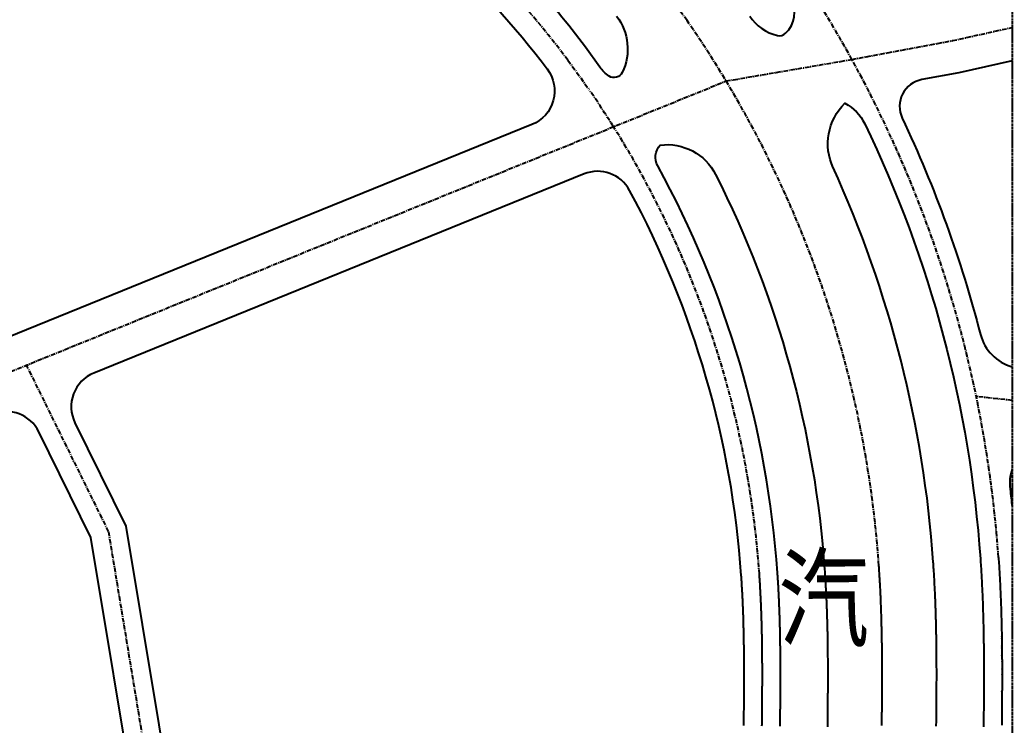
# Model space of a CAD drawing. Header units: millimetres. Extents: x 429861 to 37403537, y 4398138 to 8816131.
# Drawn here: x 448810 to 449356, y 4403546 to 4403935 of the extents above; entities that cross this region are included whole.
import ezdxf

# ---------------------------------------------------------------- set-up
doc = ezdxf.new("R2010")
doc.units = ezdxf.units.MM
doc.linetypes.add('CENTER', pattern=[2, 1.25, -0.25, 0.25, -0.25])
for name, color, linetype in [('中心线', 55, 'CENTER'), ('路名', 21, 'Continuous'), ('路网', 253, 'Continuous')]:
    doc.layers.add(name, color=color, linetype=linetype)
doc.styles.add('HZ', font='rs.shx', dxfattribs={"width": 0.8, "bigfont": 'hztxt.shx'})

msp = doc.modelspace()

# ---------------------------------------------------------------- linework, layer by layer
at = {"layer": '中心线'}
msp.add_line((449356.06, 4413303.43), (449356.06, 4399002.58), dxfattribs=at)
at = {"layer": '中心线', "ltscale": 2}
for p, q in [((449177.04, 4403934.19), (449164.59, 4403951.46)), ((449323.16, 4403923.14), (449356.06, 4403930.43)), ((449267.83, 4403912.79), (449323.16, 4403923.14)), ((449111.4, 4403912.37), (449123.15, 4403896.08)), ((449198.53, 4403900.93), (449267.83, 4403912.79)), ((448567.31, 4403644.62), (449198.53, 4403900.93)), ((448812.92, 4403744.84), (448858.34, 4403652.69)), ((449356.06, 4403725.05), (449335.87, 4403727.23)), ((448858.34, 4403652.69), (448991.7, 4402845.92)), ((449282.76, 4403632.97), (449282.69, 4403633.97)), ((449348.53, 4403638.55), (449348.61, 4403637.47)), ((449348.61, 4403637.47), (449348.68, 4403636.37)), ((449348.68, 4403636.37), (449348.75, 4403635.26)), ((449348.75, 4403635.26), (449348.83, 4403634.16)), ((449348.83, 4403634.16), (449348.9, 4403633.06)), ((449216.92, 4403628.47), (449216.85, 4403629.38)), ((449216.98, 4403627.58), (449216.92, 4403628.47)), ((449282.83, 4403631.97), (449282.76, 4403632.97)), ((449282.89, 4403630.97), (449282.83, 4403631.97)), ((449282.96, 4403629.98), (449282.89, 4403630.97)), ((449283.02, 4403628.98), (449282.96, 4403629.98)), ((449283.08, 4403627.98), (449283.02, 4403628.98)), ((449283.14, 4403626.98), (449283.08, 4403627.98)), ((449348.9, 4403633.06), (449348.96, 4403631.95)), ((449348.96, 4403631.95), (449349.03, 4403630.85)), ((449349.03, 4403630.85), (449349.09, 4403629.75)), ((449349.09, 4403629.75), (449349.15, 4403628.65)), ((449349.15, 4403628.65), (449349.21, 4403627.56)), ((449217.03, 4403626.69), (449216.98, 4403627.58)), ((449217.09, 4403625.79), (449217.03, 4403626.69)), ((449217.15, 4403624.9), (449217.09, 4403625.79)), ((449217.2, 4403624.01), (449217.15, 4403624.9)), ((449217.26, 4403623.11), (449217.2, 4403624.01)), ((449217.31, 4403622.21), (449217.26, 4403623.11)), ((449283.2, 4403625.98), (449283.14, 4403626.98)), ((449283.26, 4403624.99), (449283.2, 4403625.98)), ((449283.31, 4403623.99), (449283.26, 4403624.99)), ((449283.36, 4403622.99), (449283.31, 4403623.99)), ((449283.42, 4403621.99), (449283.36, 4403622.99)), ((449349.21, 4403627.56), (449349.27, 4403626.46)), ((449349.27, 4403626.46), (449349.33, 4403625.36)), ((449349.33, 4403625.36), (449349.38, 4403624.27)), ((449349.38, 4403624.27), (449349.44, 4403623.18)), ((449349.44, 4403623.18), (449349.49, 4403622.08)), ((449217.36, 4403621.32), (449217.31, 4403622.21)), ((449217.41, 4403620.42), (449217.36, 4403621.32)), ((449217.46, 4403619.52), (449217.41, 4403620.42)), ((449217.5, 4403618.62), (449217.46, 4403619.52)), ((449217.55, 4403617.71), (449217.5, 4403618.62)), ((449217.59, 4403616.81), (449217.55, 4403617.71)), ((449217.64, 4403615.9), (449217.59, 4403616.81)), ((449283.47, 4403620.99), (449283.42, 4403621.99)), ((449283.52, 4403619.99), (449283.47, 4403620.99)), ((449283.56, 4403618.99), (449283.52, 4403619.99)), ((449283.61, 4403617.99), (449283.56, 4403618.99)), ((449283.65, 4403617), (449283.61, 4403617.99)), ((449283.7, 4403616), (449283.65, 4403617)), ((449349.49, 4403622.08), (449349.54, 4403620.99)), ((449349.54, 4403620.99), (449349.59, 4403619.9)), ((449349.59, 4403619.9), (449349.64, 4403618.81)), ((449349.64, 4403618.81), (449349.68, 4403617.72)), ((449349.68, 4403617.72), (449349.73, 4403616.63)), ((449217.68, 4403615), (449217.64, 4403615.9)), ((449217.72, 4403614.09), (449217.68, 4403615)), ((449217.76, 4403613.18), (449217.72, 4403614.09)), ((449217.8, 4403612.27), (449217.76, 4403613.18)), ((449217.83, 4403611.36), (449217.8, 4403612.27)), ((449217.87, 4403610.45), (449217.83, 4403611.36)), ((449283.74, 4403615), (449283.7, 4403616)), ((449283.78, 4403614), (449283.74, 4403615)), ((449283.82, 4403613), (449283.78, 4403614)), ((449283.86, 4403612), (449283.82, 4403613)), ((449283.89, 4403611), (449283.86, 4403612)), ((449349.73, 4403616.63), (449349.77, 4403615.55)), ((449349.77, 4403615.55), (449349.81, 4403614.46)), ((449349.81, 4403614.46), (449349.85, 4403613.38)), ((449349.85, 4403613.38), (449349.89, 4403612.29)), ((449349.89, 4403612.29), (449349.93, 4403611.21)), ((449217.9, 4403609.54), (449217.87, 4403610.45)), ((449217.94, 4403608.62), (449217.9, 4403609.54)), ((449217.97, 4403607.71), (449217.94, 4403608.62)), ((449218, 4403606.79), (449217.97, 4403607.71)), ((449218.03, 4403605.87), (449218, 4403606.79)), ((449218.06, 4403604.96), (449218.03, 4403605.87)), ((449283.93, 4403610), (449283.89, 4403611)), ((449283.96, 4403609), (449283.93, 4403610)), ((449284, 4403608), (449283.96, 4403609)), ((449284.03, 4403607), (449284, 4403608)), ((449284.06, 4403606), (449284.03, 4403607)), ((449284.09, 4403605), (449284.06, 4403606)), ((449349.93, 4403611.21), (449349.96, 4403610.13)), ((449349.96, 4403610.13), (449350, 4403609.05)), ((449350, 4403609.05), (449350.03, 4403607.97)), ((449350.03, 4403607.97), (449350.06, 4403606.89)), ((449350.06, 4403606.89), (449350.09, 4403605.82)), ((449218.09, 4403604.04), (449218.06, 4403604.96)), ((449218.11, 4403603.11), (449218.09, 4403604.04)), ((449218.14, 4403602.19), (449218.11, 4403603.11)), ((449218.16, 4403601.27), (449218.14, 4403602.19)), ((449218.19, 4403600.34), (449218.16, 4403601.27)), ((449284.12, 4403604), (449284.09, 4403605)), ((449284.14, 4403603), (449284.12, 4403604)), ((449284.17, 4403602), (449284.14, 4403603)), ((449284.19, 4403601), (449284.17, 4403602)), ((449284.22, 4403600.01), (449284.19, 4403601)), ((449350.09, 4403605.82), (449350.12, 4403604.74)), ((449350.12, 4403604.74), (449350.15, 4403603.66)), ((449350.15, 4403603.66), (449350.17, 4403602.59)), ((449350.17, 4403602.59), (449350.2, 4403601.52)), ((449350.2, 4403601.52), (449350.22, 4403600.45)), ((449350.22, 4403600.45), (449350.24, 4403599.37)), ((449218.21, 4403599.42), (449218.19, 4403600.34)), ((449218.23, 4403598.49), (449218.21, 4403599.42)), ((449218.25, 4403597.56), (449218.23, 4403598.49)), ((449218.27, 4403596.64), (449218.25, 4403597.56)), ((449218.29, 4403595.71), (449218.27, 4403596.64)), ((449218.31, 4403594.77), (449218.29, 4403595.71)), ((449284.24, 4403599.01), (449284.22, 4403600.01)), ((449284.26, 4403598.01), (449284.24, 4403599.01)), ((449284.28, 4403597.01), (449284.26, 4403598.01)), ((449284.3, 4403596.01), (449284.28, 4403597.01)), ((449284.32, 4403595.01), (449284.3, 4403596.01)), ((449284.33, 4403594.01), (449284.32, 4403595.01)), ((449350.24, 4403599.37), (449350.27, 4403598.31)), ((449350.27, 4403598.31), (449350.29, 4403597.24)), ((449350.29, 4403597.24), (449350.31, 4403596.17)), ((449350.31, 4403596.17), (449350.32, 4403595.14)), ((449350.33, 4403595.07), (449350.34, 4403594.07)), ((449218.33, 4403593.84), (449218.31, 4403594.77)), ((449218.34, 4403592.91), (449218.33, 4403593.84)), ((449218.36, 4403591.98), (449218.34, 4403592.91)), ((449218.37, 4403591.04), (449218.36, 4403591.98)), ((449218.39, 4403590.1), (449218.37, 4403591.04)), ((449218.4, 4403589.17), (449218.39, 4403590.1)), ((449284.35, 4403593.01), (449284.33, 4403594.01)), ((449284.37, 4403592.01), (449284.35, 4403593.01)), ((449284.38, 4403591.01), (449284.37, 4403592.01)), ((449284.39, 4403590.01), (449284.38, 4403591.01)), ((449284.4, 4403589.01), (449284.39, 4403590.01)), ((449350.34, 4403594.01), (449350.36, 4403593.01)), ((449350.36, 4403592.94), (449350.37, 4403591.94)), ((449350.37, 4403591.88), (449350.39, 4403590.88)), ((449350.39, 4403590.82), (449350.4, 4403589.82)), ((449350.4, 4403589.76), (449350.41, 4403588.76)), ((449218.41, 4403588.23), (449218.4, 4403589.17)), ((449218.42, 4403587.29), (449218.41, 4403588.23)), ((449218.43, 4403586.35), (449218.42, 4403587.29)), ((449218.44, 4403585.4), (449218.43, 4403586.35)), ((449218.45, 4403584.46), (449218.44, 4403585.4)), ((449218.45, 4403583.52), (449218.45, 4403584.46)), ((449284.42, 4403588.01), (449284.4, 4403589.01)), ((449284.43, 4403587.01), (449284.42, 4403588.01)), ((449284.44, 4403586.01), (449284.43, 4403587.01)), ((449284.44, 4403585.01), (449284.44, 4403586.01)), ((449284.45, 4403584.01), (449284.44, 4403585.01)), ((449284.46, 4403583.01), (449284.45, 4403584.01)), ((449350.41, 4403588.7), (449350.42, 4403587.7)), ((449350.42, 4403587.64), (449350.43, 4403586.64)), ((449350.43, 4403586.58), (449350.44, 4403585.58)), ((449350.44, 4403585.53), (449350.45, 4403584.53)), ((449350.45, 4403584.47), (449350.46, 4403583.47)), ((449218.46, 4403582.57), (449218.45, 4403583.52)), ((449218.47, 4403581.62), (449218.46, 4403582.57)), ((449218.47, 4403580.68), (449218.47, 4403581.62)), ((449218.48, 4403579.73), (449218.47, 4403580.68)), ((449218.48, 4403578.78), (449218.48, 4403579.73)), ((449218.48, 4403577.83), (449218.48, 4403578.78)), ((449284.47, 4403582.01), (449284.46, 4403583.01)), ((449284.47, 4403581.01), (449284.47, 4403582.01)), ((449284.48, 4403580.01), (449284.47, 4403581.01)), ((449284.48, 4403579.01), (449284.48, 4403580.01)), ((449284.48, 4403578.01), (449284.48, 4403579.01)), ((449350.46, 4403583.42), (449350.46, 4403582.42)), ((449350.47, 4403582.36), (449350.47, 4403581.36)), ((449350.47, 4403581.31), (449350.48, 4403580.31)), ((449350.48, 4403580.26), (449350.48, 4403579.26)), ((449350.48, 4403579.21), (449350.48, 4403578.21)), ((449218.49, 4403576.87), (449218.48, 4403577.83)), ((449218.49, 4403575.92), (449218.49, 4403576.87)), ((449218.49, 4403574.97), (449218.49, 4403575.92)), ((449218.49, 4403574.01), (449218.49, 4403574.97)), ((449218.49, 4403573.05), (449218.49, 4403574.01)), ((449218.49, 4403572.1), (449218.49, 4403573.05)), ((449284.49, 4403577.01), (449284.48, 4403578.01)), ((449284.49, 4403576.01), (449284.49, 4403577.01)), ((449284.49, 4403575.01), (449284.49, 4403576.01)), ((449284.49, 4403574.01), (449284.49, 4403575.01)), ((449284.49, 4403573.01), (449284.49, 4403574.01)), ((449350.48, 4403578.16), (449350.49, 4403577.16)), ((449350.49, 4403577.12), (449350.49, 4403576.12)), ((449350.49, 4403576.07), (449350.49, 4403575.07)), ((449350.49, 4403575.03), (449350.49, 4403574.03)), ((449350.49, 4403573.98), (449350.49, 4403572.98)), ((449218.47, 4403567.29), (449218.48, 4403568.25)), ((449218.48, 4403570.18), (449218.49, 4403571.14)), ((449218.48, 4403569.22), (449218.48, 4403570.18)), ((449218.48, 4403568.25), (449218.48, 4403569.22)), ((449218.49, 4403571.14), (449218.49, 4403572.1)), ((449284.47, 4403567.01), (449284.48, 4403568.01)), ((449284.48, 4403570.01), (449284.49, 4403571.01)), ((449284.48, 4403569.01), (449284.48, 4403570.01)), ((449284.48, 4403568.01), (449284.48, 4403569.01)), ((449284.49, 4403572.01), (449284.49, 4403573.01)), ((449284.49, 4403571.01), (449284.49, 4403572.01)), ((449350.48, 4403567.74), (449350.47, 4403566.74)), ((449350.49, 4403570.86), (449350.48, 4403569.86)), ((449350.48, 4403569.82), (449350.48, 4403568.82)), ((449350.48, 4403568.78), (449350.48, 4403567.78)), ((449350.49, 4403572.94), (449350.49, 4403571.94)), ((449350.49, 4403571.9), (449350.49, 4403570.9)), ((449218.44, 4403561.49), (449218.45, 4403562.46)), ((449218.45, 4403563.43), (449218.46, 4403564.4)), ((449218.45, 4403562.46), (449218.45, 4403563.43)), ((449218.46, 4403565.36), (449218.47, 4403566.33)), ((449218.46, 4403564.4), (449218.46, 4403565.36)), ((449218.47, 4403566.33), (449218.47, 4403567.29)), ((449284.44, 4403562.01), (449284.45, 4403563.01)), ((449284.45, 4403563.01), (449284.46, 4403564.01)), ((449284.46, 4403565.01), (449284.47, 4403566.01)), ((449284.46, 4403564.01), (449284.46, 4403565.01)), ((449284.47, 4403566.01), (449284.47, 4403567.01)), ((449350.45, 4403562.57), (449350.44, 4403561.57)), ((449350.46, 4403563.6), (449350.45, 4403562.6)), ((449350.47, 4403565.67), (449350.46, 4403564.67)), ((449350.46, 4403564.64), (449350.46, 4403563.64)), ((449350.47, 4403566.7), (449350.47, 4403565.7)), ((449218.4, 4403556.62), (449218.41, 4403557.6)), ((449218.41, 4403557.6), (449218.42, 4403558.57)), ((449218.42, 4403559.55), (449218.43, 4403560.52)), ((449218.42, 4403558.57), (449218.42, 4403559.55)), ((449218.43, 4403560.52), (449218.44, 4403561.49)), ((449284.4, 4403557.01), (449284.41, 4403558.01)), ((449284.4, 4403556.01), (449284.4, 4403557.01)), ((449284.41, 4403558.01), (449284.42, 4403559.01)), ((449284.42, 4403559.01), (449284.43, 4403560.01)), ((449284.43, 4403560.01), (449284.44, 4403561.01)), ((449284.44, 4403561.01), (449284.44, 4403562.01)), ((449350.41, 4403557.43), (449350.4, 4403556.43)), ((449350.42, 4403558.45), (449350.41, 4403557.45)), ((449350.43, 4403559.48), (449350.42, 4403558.48)), ((449350.44, 4403560.51), (449350.43, 4403559.51)), ((449350.44, 4403561.54), (449350.44, 4403560.54)), ((449218.34, 4403550.75), (449218.35, 4403551.73)), ((449218.35, 4403551.73), (449218.36, 4403552.71)), ((449218.36, 4403552.71), (449218.37, 4403553.69)), ((449218.37, 4403553.69), (449218.38, 4403554.67)), ((449218.38, 4403554.67), (449218.39, 4403555.65)), ((449218.39, 4403555.65), (449218.4, 4403556.62)), ((449284.34, 4403551.01), (449284.36, 4403552.01)), ((449284.36, 4403552.01), (449284.37, 4403553.01)), ((449284.37, 4403553.01), (449284.38, 4403554.01)), ((449284.38, 4403554.01), (449284.39, 4403555.01)), ((449284.39, 4403555.01), (449284.4, 4403556.01)), ((449350.35, 4403551.29), (449350.34, 4403550.29)), ((449350.36, 4403552.31), (449350.35, 4403551.31)), ((449350.37, 4403553.33), (449350.36, 4403552.33)), ((449350.38, 4403554.36), (449350.37, 4403553.36)), ((449350.39, 4403555.38), (449350.38, 4403554.38)), ((449350.4, 4403556.4), (449350.39, 4403555.4)), ((449218.28, 4403545.82), (449218.29, 4403546.81)), ((449218.29, 4403546.81), (449218.3, 4403547.8)), ((449218.3, 4403547.8), (449218.32, 4403548.78)), ((449218.32, 4403548.78), (449218.33, 4403549.77)), ((449218.33, 4403549.77), (449218.34, 4403550.75)), ((449284.29, 4403546.01), (449284.3, 4403547.01)), ((449284.3, 4403547.01), (449284.31, 4403548.01)), ((449284.31, 4403548.01), (449284.32, 4403549.01)), ((449284.32, 4403549.01), (449284.33, 4403550.01)), ((449284.33, 4403550.01), (449284.34, 4403551.01)), ((449350.31, 4403547.22), (449350.29, 4403546.22)), ((449350.32, 4403548.24), (449350.31, 4403547.24)), ((449350.33, 4403549.26), (449350.32, 4403548.26)), ((449350.34, 4403550.27), (449350.33, 4403549.27))]:
    msp.add_line(p, q, dxfattribs=at)
for centre, radius, start, end in [((448684.39, 4403592.24), 533.69, 36.859, 46.9863), ((448684.06, 4403592), 666.1, 28.79001, 34.81736), ((448684.16, 4403592.03), 600, 4.00775, 34.76804), ((448684.16, 4403592.03), 666, 4.00533, 28.79139), ((448684.16, 4403592.03), 534, 32.0954, 34.707), ((448684.16, 4403592.03), 534, 4.0106, 32.0954), ((449284.33, 4403594.01), 66, 0.9235, 0.9808), ((449284.35, 4403593.01), 66, 0.8671, 0.9235), ((449284.37, 4403592.01), 66, 0.8118, 0.8671), ((449284.38, 4403591.01), 66, 0.7573, 0.8118), ((449284.39, 4403590.01), 66, 0.7039, 0.7573), ((449284.4, 4403589.01), 66, 0.6513, 0.7039), ((449284.42, 4403588.01), 66, 0.5998, 0.6513), ((449284.43, 4403587.01), 66, 0.5492, 0.5998), ((449284.44, 4403586.01), 66, 0.4995, 0.5492), ((449284.44, 4403585.01), 66, 0.4508, 0.4995), ((449284.45, 4403584.01), 66, 0.403, 0.4508), ((449284.46, 4403583.01), 66, 0.3563, 0.403), ((449284.47, 4403582.01), 66, 0.3104, 0.3563), ((449284.47, 4403581.01), 66, 0.2655, 0.3104), ((449284.48, 4403580.01), 66, 0.2216, 0.2655), ((449284.48, 4403579.01), 66, 0.1786, 0.2216), ((449284.48, 4403578.01), 66, 0.1366, 0.1786), ((449284.49, 4403577.01), 66, 0.0956, 0.1366), ((449284.49, 4403576.01), 66, 0.0555, 0.0956), ((449284.49, 4403575.01), 66, 0.0163, 0.0555), ((449284.49, 4403574.01), 66, 359.9781, 0.0163), ((449284.48, 4403570.01), 66, 359.8349, 359.8692), ((449284.48, 4403569.01), 66, 359.8014, 359.8349), ((449284.48, 4403568.01), 66, 359.769, 359.8014), ((449284.49, 4403573.01), 66, 359.9409, 359.9781), ((449284.49, 4403572.01), 66, 359.9046, 359.9409), ((449284.49, 4403571.01), 66, 359.8692, 359.9046), ((449284.45, 4403563.01), 66, 359.621, 359.6487), ((449284.46, 4403565.01), 66, 359.6773, 359.7069), ((449284.46, 4403564.01), 66, 359.6487, 359.6773), ((449284.47, 4403567.01), 66, 359.7375, 359.769), ((449284.47, 4403566.01), 66, 359.7069, 359.7375), ((449284.41, 4403558.01), 66, 359.4968, 359.5197), ((449284.42, 4403559.01), 66, 359.5197, 359.5436), ((449284.43, 4403560.01), 66, 359.5436, 359.5684), ((449284.44, 4403562.01), 66, 359.5942, 359.621), ((449284.44, 4403561.01), 66, 359.5684, 359.5942), ((449284.36, 4403552.01), 66, 359.3794, 359.3966), ((449284.37, 4403553.01), 66, 359.3966, 359.4147), ((449284.38, 4403554.01), 66, 359.4147, 359.4338), ((449284.39, 4403555.01), 66, 359.4338, 359.4538), ((449284.4, 4403556.01), 66, 359.4538, 359.4749), ((449284.4, 4403557.01), 66, 359.4749, 359.4968), ((449284.31, 4403548.01), 66, 359.3202, 359.3335), ((449284.32, 4403549.01), 66, 359.3335, 359.3478), ((449284.33, 4403550.01), 66, 359.3479, 359.3631), ((449284.34, 4403551.01), 66, 359.3631, 359.3794)]:
    msp.add_arc(centre, radius, start, end, dxfattribs=at)
at = {"layer": '路网', "flags": 128}
for points in [[(449138.17, 4403936.67, -0.280413), (449141.36, 4403905.63, -0.456586), (449134.08, 4403903.62, -0.090109), (449128.93, 4403908.58), (449121.07, 4403919.48, 0.04427), (449056.64, 4403991.25)], [(449040.28, 4403973.69, -0.042785), (449100, 4403907.56, -0.493613), (449091.6, 4403876.94), (448587.58, 4403672.28, -0.406907)], [(449211.52, 4403936.69, 0.193247), (449226.79, 4403926.01, 0.245884), (449231.28, 4403927.18, 0.367129), (449233.82, 4403946.42, 0.008722)], [(449306.31, 4403901.68, 0.491358), (449295.51, 4403880.53, -0.046988), (449338.62, 4403761.31, 0.267006), (449356.06, 4403743.51, 0.267006)], [(449257.5, 4403853.14, -0.317589), (449263.94, 4403888.66, -0.160888), (449274.84, 4403877.39, -0.095318), (449338.56, 4403637.86), (449338.63, 4403636.79), (449338.7, 4403635.7), (449338.78, 4403634.61), (449338.85, 4403633.53), (449338.91, 4403632.44), (449338.98, 4403631.35), (449339.05, 4403630.27), (449339.11, 4403629.18), (449339.17, 4403628.1), (449339.23, 4403627.02), (449339.29, 4403625.93), (449339.34, 4403624.85), (449339.4, 4403623.77), (449339.45, 4403622.69), (449339.5, 4403621.61), (449339.55, 4403620.54), (449339.6, 4403619.46), (449339.65, 4403618.38), (449339.69, 4403617.31), (449339.73, 4403616.23), (449339.78, 4403615.16), (449339.82, 4403614.09), (449339.86, 4403613.02), (449339.89, 4403611.95), (449339.93, 4403610.88), (449339.97, 4403609.81), (449340, 4403608.74), (449340.03, 4403607.67), (449340.06, 4403606.61), (449340.09, 4403605.54), (449340.12, 4403604.48), (449340.15, 4403603.41), (449340.18, 4403602.35), (449340.2, 4403601.29), (449340.22, 4403600.23), (449340.25, 4403599.17), (449340.27, 4403598.11), (449340.29, 4403597.05), (449340.31, 4403595.99), (449340.33, 4403594.96, -0.00025), (449340.33, 4403594.91), (449340.34, 4403593.91, -0.000246), (449340.34, 4403593.85), (449340.36, 4403592.85, -0.000242), (449340.36, 4403592.8), (449340.37, 4403591.8, -0.000237), (449340.37, 4403591.75), (449340.39, 4403590.75, -0.000233), (449340.39, 4403590.69), (449340.4, 4403589.69, -0.000229), (449340.4, 4403589.64), (449340.41, 4403588.64, -0.000225), (449340.41, 4403588.59), (449340.42, 4403587.59, -0.000221), (449340.42, 4403587.54), (449340.43, 4403586.54, -0.000217), (449340.43, 4403586.5), (449340.44, 4403585.5, -0.000213), (449340.44, 4403585.45), (449340.45, 4403584.45, -0.000208), (449340.45, 4403584.4), (449340.46, 4403583.4, -0.000204), (449340.46, 4403583.36), (449340.46, 4403582.36, -0.0002), (449340.47, 4403582.31), (449340.47, 4403581.31, -0.000196), (449340.47, 4403581.27), (449340.48, 4403580.27, -0.000192), (449340.48, 4403580.22), (449340.48, 4403579.22, -0.000187), (449340.48, 4403579.18), (449340.48, 4403578.18, -0.000183), (449340.48, 4403578.14), (449340.49, 4403577.14, -0.000179), (449340.49, 4403577.1), (449340.49, 4403576.1, -0.000175), (449340.49, 4403576.06), (449340.49, 4403575.06, -0.000171), (449340.49, 4403575.02), (449340.49, 4403574.02, -0.000167), (449340.49, 4403573.99), (449340.49, 4403572.99, -0.000163), (449340.49, 4403572.95), (449340.49, 4403571.95, -0.000158), (449340.49, 4403571.91), (449340.49, 4403570.91, -0.000154), (449340.49, 4403570.88), (449340.48, 4403569.88, -0.00015), (449340.48, 4403569.85), (449340.48, 4403568.85, -0.000146), (449340.48, 4403568.81), (449340.48, 4403567.81, -0.000142), (449340.48, 4403567.78), (449340.47, 4403566.78, -0.000137), (449340.47, 4403566.75), (449340.47, 4403565.75, -0.000133), (449340.47, 4403565.72), (449340.46, 4403564.72, -0.000129), (449340.46, 4403564.69), (449340.46, 4403563.69, -0.000125), (449340.46, 4403563.66), (449340.45, 4403562.66, -0.000121), (449340.45, 4403562.64), (449340.44, 4403561.64, -0.000117), (449340.44, 4403561.61), (449340.44, 4403560.61, -0.000113), (449340.44, 4403560.59), (449340.43, 4403559.59, -0.000108), (449340.43, 4403559.56), (449340.42, 4403558.56, -0.000104), (449340.42, 4403558.54), (449340.41, 4403557.54, -0.0001), (449340.41, 4403557.52), (449340.4, 4403556.52, -0.000096), (449340.4, 4403556.49), (449340.39, 4403555.49, -0.000092), (449340.39, 4403555.47), (449340.38, 4403554.47, -0.000087), (449340.38, 4403554.45), (449340.37, 4403553.45, -0.000083), (449340.37, 4403553.44), (449340.36, 4403552.44, -0.000079), (449340.36, 4403552.42), (449340.35, 4403551.42, -0.000075), (449340.35, 4403551.4), (449340.34, 4403550.4, -0.000071), (449340.34, 4403550.39), (449340.33, 4403549.39, -0.000067), (449340.33, 4403549.37), (449340.32, 4403548.37, -0.000063), (449340.32, 4403548.36), (449340.31, 4403547.36, -0.000058), (449340.31, 4403547.34), (449340.29, 4403546.34, -0.000054), (449340.29, 4403546.33), (449340.28, 4403545.33, -0.00005)], [(449228.28, 4403545.7), (449228.29, 4403546.69, 0.00005), (449228.29, 4403546.69), (449228.3, 4403547.68, 0.000054), (449228.3, 4403547.68), (449228.31, 4403548.66, 0.000058), (449228.31, 4403548.67), (449228.33, 4403549.65, 0.000062), (449228.33, 4403549.65), (449228.34, 4403550.64, 0.000067), (449228.34, 4403550.64), (449228.35, 4403551.62, 0.000071), (449228.35, 4403551.62), (449228.36, 4403552.6, 0.000075), (449228.36, 4403552.61), (449228.37, 4403553.59, 0.000079), (449228.37, 4403553.59), (449228.38, 4403554.57, 0.000083), (449228.38, 4403554.57), (449228.39, 4403555.55, 0.000087), (449228.39, 4403555.55), (449228.4, 4403556.53, 0.000092), (449228.4, 4403556.53), (449228.41, 4403557.51, 0.000096), (449228.41, 4403557.51), (449228.42, 4403558.49, 0.0001), (449228.42, 4403558.49), (449228.42, 4403559.46, 0.000104), (449228.42, 4403559.47), (449228.43, 4403560.44, 0.000108), (449228.43, 4403560.44), (449228.44, 4403561.41, 0.000112), (449228.44, 4403561.42), (449228.45, 4403562.39, 0.000117), (449228.45, 4403562.39), (449228.45, 4403563.36, 0.000121), (449228.45, 4403563.37), (449228.46, 4403564.33, 0.000125), (449228.46, 4403564.34), (449228.46, 4403565.31, 0.000129), (449228.46, 4403565.31), (449228.47, 4403566.28, 0.000133), (449228.47, 4403566.28), (449228.47, 4403567.25, 0.000138), (449228.47, 4403567.25), (449228.48, 4403568.21, 0.000142), (449228.48, 4403568.22), (449228.48, 4403569.18, 0.000146), (449228.48, 4403569.19), (449228.48, 4403570.15, 0.00015), (449228.48, 4403570.15), (449228.49, 4403571.11, 0.000154), (449228.49, 4403571.12), (449228.49, 4403572.08, 0.000158), (449228.49, 4403572.09), (449228.49, 4403573.04, 0.000162), (449228.49, 4403573.05), (449228.49, 4403574.01, 0.000167), (449228.49, 4403574.01), (449228.49, 4403574.97, 0.000171), (449228.49, 4403574.98), (449228.49, 4403575.93, 0.000175), (449228.49, 4403575.94), (449228.49, 4403576.89, 0.000179), (449228.49, 4403576.9), (449228.48, 4403577.85, 0.000183), (449228.48, 4403577.86), (449228.48, 4403578.81, 0.000187), (449228.48, 4403578.82), (449228.48, 4403579.77, 0.000192), (449228.48, 4403579.77), (449228.47, 4403580.72, 0.000196), (449228.47, 4403580.73), (449228.47, 4403581.68, 0.0002), (449228.47, 4403581.69), (449228.46, 4403582.63, 0.000204), (449228.46, 4403582.64), (449228.45, 4403583.59, 0.000208), (449228.45, 4403583.59), (449228.45, 4403584.54, 0.000213), (449228.45, 4403584.55), (449228.44, 4403585.49, 0.000217), (449228.44, 4403585.5), (449228.43, 4403586.44, 0.000221), (449228.43, 4403586.45), (449228.42, 4403587.39, 0.000225), (449228.42, 4403587.4), (449228.41, 4403588.34, 0.000229), (449228.41, 4403588.35), (449228.4, 4403589.29, 0.000233), (449228.4, 4403589.3), (449228.38, 4403590.24, 0.000238), (449228.38, 4403590.24), (449228.37, 4403591.18, 0.000242), (449228.37, 4403591.19), (449228.36, 4403592.13, 0.000246), (449228.36, 4403592.14), (449228.34, 4403593.07, 0.00025), (449228.34, 4403593.08), (449228.33, 4403594.02), (449228.31, 4403594.96), (449228.29, 4403595.9), (449228.27, 4403596.84), (449228.25, 4403597.78), (449228.23, 4403598.72), (449228.21, 4403599.66), (449228.19, 4403600.6), (449228.16, 4403601.53), (449228.14, 4403602.47), (449228.11, 4403603.4), (449228.08, 4403604.33), (449228.05, 4403605.27), (449228.02, 4403606.2), (449227.99, 4403607.13), (449227.96, 4403608.06), (449227.93, 4403608.98), (449227.9, 4403609.91), (449227.86, 4403610.84), (449227.82, 4403611.76), (449227.79, 4403612.69), (449227.75, 4403613.61), (449227.71, 4403614.53), (449227.67, 4403615.45), (449227.62, 4403616.37), (449227.58, 4403617.29), (449227.54, 4403618.21), (449227.49, 4403619.13), (449227.44, 4403620.04), (449227.39, 4403620.96), (449227.34, 4403621.87), (449227.29, 4403622.79), (449227.24, 4403623.7), (449227.18, 4403624.61), (449227.13, 4403625.52), (449227.07, 4403626.43), (449227.01, 4403627.34), (449226.95, 4403628.24), (449226.89, 4403629.15), (449226.83, 4403630.08, 0.108613), (449160.85, 4403854.15, -0.319199), (449162.18, 4403865.66, -0.317167), (449192.72, 4403849.45, -0.09998), (449252.76, 4403631.88), (449252.83, 4403630.92), (449252.9, 4403629.97), (449252.96, 4403629.03), (449253.02, 4403628.08), (449253.08, 4403627.12), (449253.14, 4403626.17), (449253.19, 4403625.22), (449253.25, 4403624.27), (449253.3, 4403623.32), (449253.35, 4403622.36), (449253.41, 4403621.41), (449253.46, 4403620.46), (449253.5, 4403619.5), (449253.55, 4403618.55), (449253.6, 4403617.59), (449253.64, 4403616.63), (449253.68, 4403615.68), (449253.72, 4403614.72), (449253.76, 4403613.76), (449253.8, 4403612.8), (449253.84, 4403611.84), (449253.88, 4403610.88), (449253.91, 4403609.92), (449253.95, 4403608.96), (449253.98, 4403608), (449254.01, 4403607.03), (449254.04, 4403606.07), (449254.07, 4403605.11), (449254.1, 4403604.14), (449254.13, 4403603.18), (449254.15, 4403602.22), (449254.18, 4403601.25), (449254.2, 4403600.28), (449254.22, 4403599.32), (449254.25, 4403598.35), (449254.27, 4403597.38), (449254.29, 4403596.41), (449254.3, 4403595.45), (449254.32, 4403594.48), (449254.34, 4403593.51), (449254.35, 4403592.54), (449254.37, 4403591.57), (449254.38, 4403590.6), (449254.39, 4403589.62), (449254.41, 4403588.65), (449254.42, 4403587.68), (449254.43, 4403586.71), (449254.44, 4403585.73), (449254.45, 4403584.76), (449254.45, 4403583.78), (449254.46, 4403582.81), (449254.47, 4403581.83), (449254.47, 4403580.86), (449254.48, 4403579.88), (449254.48, 4403578.9), (449254.48, 4403577.92), (449254.49, 4403576.95), (449254.49, 4403575.97), (449254.49, 4403574.99), (449254.49, 4403574.01), (449254.49, 4403573.03), (449254.49, 4403572.05), (449254.49, 4403571.07), (449254.48, 4403570.08), (449254.48, 4403569.1), (449254.48, 4403568.12), (449254.47, 4403567.14), (449254.47, 4403566.15), (449254.46, 4403565.17), (449254.46, 4403564.18), (449254.45, 4403563.2), (449254.45, 4403562.21), (449254.44, 4403561.23), (449254.43, 4403560.24), (449254.42, 4403559.25), (449254.41, 4403558.26), (449254.41, 4403557.28), (449254.4, 4403556.29), (449254.39, 4403555.3), (449254.38, 4403554.31), (449254.37, 4403553.32), (449254.36, 4403552.33), (449254.35, 4403551.34), (449254.34, 4403550.35), (449254.32, 4403549.35), (449254.31, 4403548.36), (449254.3, 4403547.37), (449254.29, 4403546.37), (449254.28, 4403545.38)], [(449314.28, 4403545.65), (449314.3, 4403546.65, 0.000054), (449314.3, 4403546.65), (449314.31, 4403547.65, 0.000058), (449314.31, 4403547.66), (449314.32, 4403548.66, 0.000063), (449314.32, 4403548.67), (449314.33, 4403549.67, 0.000067), (449314.33, 4403549.67), (449314.34, 4403550.67, 0.000071), (449314.34, 4403550.68), (449314.35, 4403551.68, 0.000075), (449314.35, 4403551.69), (449314.36, 4403552.69, 0.000079), (449314.36, 4403552.7), (449314.37, 4403553.7, 0.000083), (449314.37, 4403553.71), (449314.38, 4403554.71, 0.000087), (449314.38, 4403554.72), (449314.39, 4403555.72, 0.000092), (449314.39, 4403555.73), (449314.4, 4403556.73, 0.000096), (449314.4, 4403556.74), (449314.41, 4403557.74, 0.0001), (449314.41, 4403557.76), (449314.42, 4403558.76, 0.000104), (449314.42, 4403558.77), (449314.43, 4403559.77, 0.000108), (449314.43, 4403559.78), (449314.44, 4403560.78, 0.000112), (449314.44, 4403560.79), (449314.44, 4403561.79, 0.000117), (449314.44, 4403561.81), (449314.45, 4403562.81, 0.000121), (449314.45, 4403562.82), (449314.46, 4403563.82, 0.000125), (449314.46, 4403563.84), (449314.46, 4403564.84, 0.000129), (449314.46, 4403564.85), (449314.47, 4403565.85, 0.000133), (449314.47, 4403565.87), (449314.47, 4403566.87, 0.000137), (449314.47, 4403566.89), (449314.48, 4403567.89, 0.000142), (449314.48, 4403567.9), (449314.48, 4403568.9, 0.000146), (449314.48, 4403568.92), (449314.48, 4403569.92, 0.00015), (449314.48, 4403569.94), (449314.49, 4403570.94, 0.000154), (449314.49, 4403570.96), (449314.49, 4403571.96, 0.000158), (449314.49, 4403571.98), (449314.49, 4403572.98, 0.000162), (449314.49, 4403573), (449314.49, 4403574, 0.000167), (449314.49, 4403574.02), (449314.49, 4403575.02, 0.000171), (449314.49, 4403575.04), (449314.49, 4403576.04, 0.000175), (449314.49, 4403576.06), (449314.49, 4403577.06, 0.000179), (449314.49, 4403577.08), (449314.48, 4403578.08, 0.000183), (449314.48, 4403578.1), (449314.48, 4403579.1, 0.000187), (449314.48, 4403579.12), (449314.48, 4403580.12, 0.000192), (449314.48, 4403580.15), (449314.47, 4403581.15, 0.000196), (449314.47, 4403581.17), (449314.47, 4403582.17, 0.0002), (449314.47, 4403582.19), (449314.46, 4403583.19, 0.000204), (449314.46, 4403583.22), (449314.45, 4403584.22, 0.000208), (449314.45, 4403584.24), (449314.44, 4403585.24, 0.000213), (449314.44, 4403585.27), (449314.44, 4403586.27, 0.000217), (449314.43, 4403586.29), (449314.43, 4403587.29, 0.000221), (449314.43, 4403587.32), (449314.41, 4403588.32, 0.000225), (449314.41, 4403588.35), (449314.4, 4403589.35, 0.000229), (449314.4, 4403589.38), (449314.39, 4403590.38, 0.000233), (449314.39, 4403590.4), (449314.38, 4403591.4, 0.000237), (449314.38, 4403591.43), (449314.36, 4403592.43, 0.000242), (449314.36, 4403592.46), (449314.35, 4403593.46, 0.000246), (449314.35, 4403593.49), (449314.33, 4403594.49, 0.00025), (449314.33, 4403594.52), (449314.31, 4403595.53), (449314.29, 4403596.57), (449314.27, 4403597.6), (449314.25, 4403598.63), (449314.23, 4403599.66), (449314.21, 4403600.69), (449314.18, 4403601.73), (449314.16, 4403602.76), (449314.13, 4403603.79), (449314.1, 4403604.83), (449314.07, 4403605.86), (449314.04, 4403606.9), (449314.01, 4403607.93), (449313.98, 4403608.97), (449313.95, 4403610.01), (449313.91, 4403611.04), (449313.87, 4403612.08), (449313.84, 4403613.12), (449313.8, 4403614.16), (449313.76, 4403615.2), (449313.71, 4403616.24), (449313.67, 4403617.28), (449313.62, 4403618.32), (449313.58, 4403619.36), (449313.53, 4403620.4), (449313.48, 4403621.44), (449313.43, 4403622.48), (449313.38, 4403623.52), (449313.32, 4403624.57), (449313.27, 4403625.61), (449313.21, 4403626.65), (449313.15, 4403627.7), (449313.09, 4403628.74), (449313.03, 4403629.79), (449312.96, 4403630.83), (449312.9, 4403631.88), (449312.83, 4403632.92), (449312.76, 4403633.97), (449312.69, 4403635.02), (449312.62, 4403636.05, 0.089796), (449257.29, 4403853.6)], [(449208.28, 4403545.95), (449208.29, 4403546.93), (449208.3, 4403547.92), (449208.32, 4403548.9), (449208.33, 4403549.88), (449208.34, 4403550.86), (449208.35, 4403551.84), (449208.36, 4403552.82), (449208.37, 4403553.8), (449208.38, 4403554.77), (449208.39, 4403555.75), (449208.4, 4403556.72), (449208.41, 4403557.69), (449208.42, 4403558.66), (449208.42, 4403559.63), (449208.43, 4403560.6), (449208.44, 4403561.56), (449208.45, 4403562.53), (449208.45, 4403563.49), (449208.46, 4403564.45), (449208.46, 4403565.42), (449208.47, 4403566.38), (449208.47, 4403567.33), (449208.48, 4403568.29), (449208.48, 4403569.25), (449208.48, 4403570.2), (449208.49, 4403571.16), (449208.49, 4403572.11), (449208.49, 4403573.06), (449208.49, 4403574.01), (449208.49, 4403574.96), (449208.49, 4403575.91), (449208.49, 4403576.85), (449208.48, 4403577.8), (449208.48, 4403578.74), (449208.48, 4403579.68), (449208.47, 4403580.63), (449208.47, 4403581.56), (449208.46, 4403582.5), (449208.45, 4403583.44), (449208.45, 4403584.38), (449208.44, 4403585.31), (449208.43, 4403586.24), (449208.42, 4403587.18), (449208.41, 4403588.11), (449208.4, 4403589.04), (449208.39, 4403589.97), (449208.37, 4403590.89), (449208.36, 4403591.82), (449208.34, 4403592.74), (449208.33, 4403593.67), (449208.31, 4403594.59), (449208.29, 4403595.51), (449208.28, 4403596.43), (449208.26, 4403597.35), (449208.24, 4403598.26), (449208.21, 4403599.18), (449208.19, 4403600.09), (449208.17, 4403601.01), (449208.14, 4403601.92), (449208.12, 4403602.83), (449208.09, 4403603.74), (449208.06, 4403604.64), (449208.04, 4403605.55), (449208.01, 4403606.46), (449207.97, 4403607.36), (449207.94, 4403608.26), (449207.91, 4403609.16), (449207.88, 4403610.06), (449207.84, 4403610.96), (449207.8, 4403611.86), (449207.77, 4403612.76), (449207.73, 4403613.65), (449207.69, 4403614.54), (449207.65, 4403615.44), (449207.6, 4403616.33), (449207.56, 4403617.22), (449207.52, 4403618.1), (449207.47, 4403618.99), (449207.42, 4403619.88), (449207.37, 4403620.76), (449207.32, 4403621.64), (449207.27, 4403622.52), (449207.22, 4403623.4), (449207.17, 4403624.28), (449207.11, 4403625.16), (449207.06, 4403626.04), (449207, 4403626.91), (449206.94, 4403627.78), (449206.88, 4403628.69, 0.106507), (449145.4, 4403840.69, 0.382718), (449120.27, 4403849.73), (448850.31, 4403740.11, 0.43553), (448839.89, 4403712.73), (448867.96, 4403655.78), (448895.01, 4403492.17, 0.322491)], [(448856.54, 4403481.06, 0.512297), (448873.72, 4403498.32), (448848.71, 4403649.6), (448820.03, 4403707.78, 0.393213), (448794.57, 4403717.47), (448574.67, 4403628.18), (448446.41, 4403565.28, 0.731602), (448449.23, 4403546.42), (448856.54, 4403481.06)], [(449356.06, 4403687.35, 0.114123), (449354.91, 4403676.14)], [(449354.91, 4403676.14, -0.003638), (449356.06, 4403666.37, -0.003638)]]:
    msp.add_lwpolyline(points, format="xyb", dxfattribs=at)
msp.add_lwpolyline([(449356.06, 4403912), (449326.77, 4403905.5), (449306.31, 4403901.68)], dxfattribs=at)

# ---------------------------------------------------------------- texts
at = {"layer": '路名', "style": 'HZ'}
msp.add_text('汽', height=50, rotation=0.3378, dxfattribs=at).set_placement((449227.43, 4403589.21))

doc.saveas('drawing.dxf')
